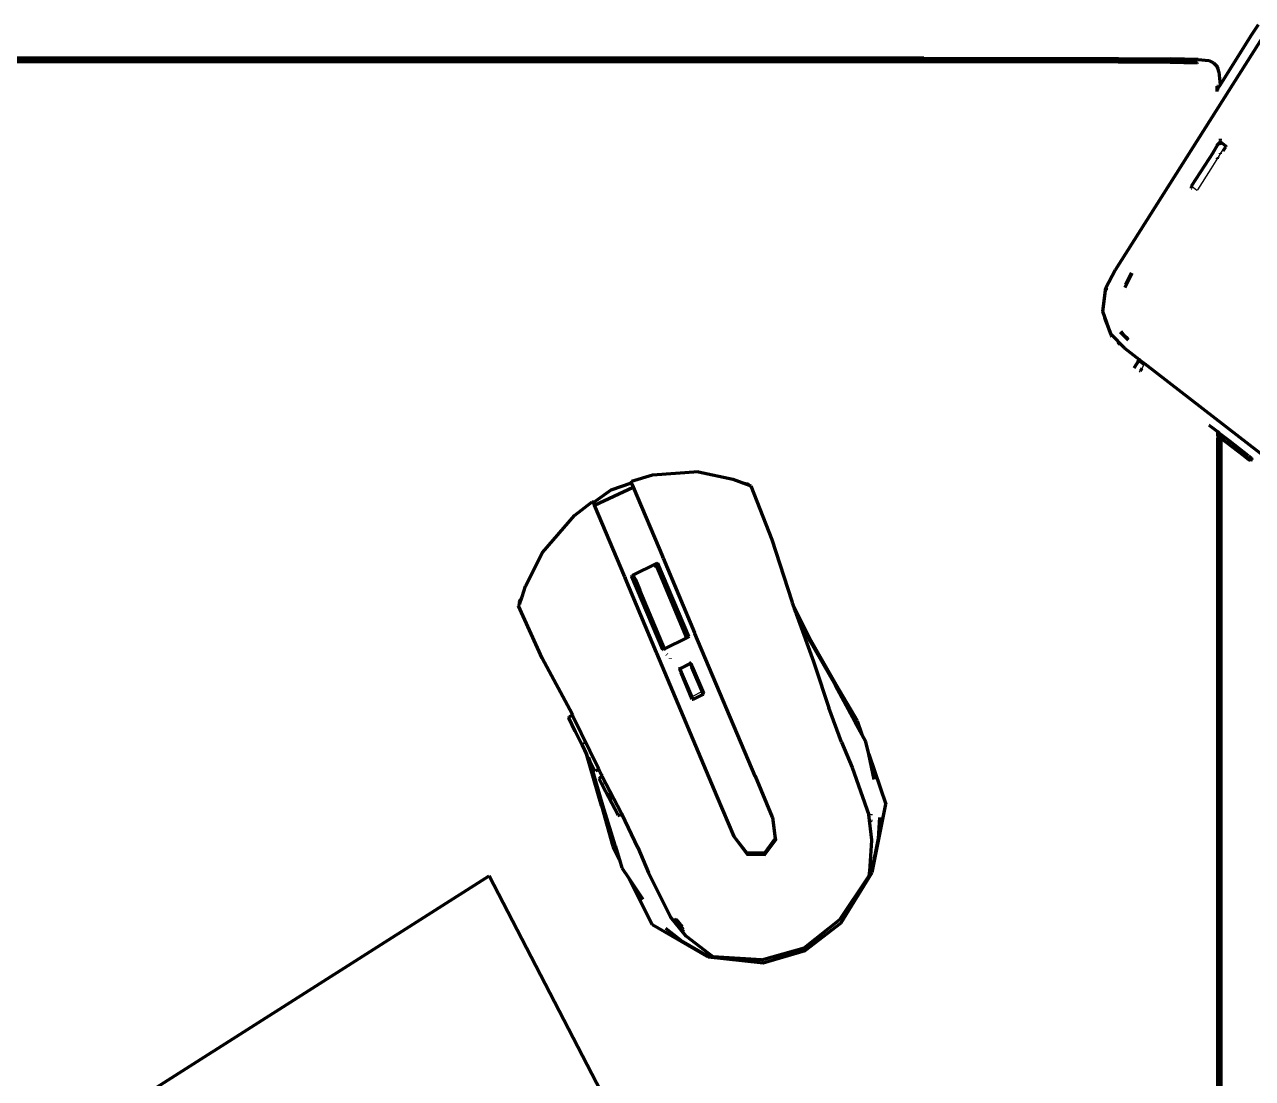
# Model space of a CAD drawing. Header units: millimetres. Extents: x 4307 to 31003, y 2809 to 20009.
# Drawn here: x 11465.9 to 11671.9, y 12618.1 to 12794.9 of the extents above; entities that cross this region are included whole.
import ezdxf

# ---------------------------------------------------------------- set-up
doc = ezdxf.new("R2010")
doc.units = ezdxf.units.MM
doc.layers.add('ProfileEdges', color=7, linetype='Continuous')

msp = doc.modelspace()

# ---------------------------------------------------------------- linework, layer by layer
for p, q in [((11666, 12774.84), (11666.13, 12774.99)), ((11666.13, 12775.05), (11666.2, 12775.11)), ((11666.28, 12775.02), (11666.52, 12774.84)), ((11661.62, 12767.87), (11666, 12774.79)), ((11666.53, 12773.33), (11666.14, 12772.71)), ((11666.52, 12774.84), (11666.63, 12774.75)), ((11667.13, 12774.28), (11666.53, 12773.33)), ((11667.13, 12774.37), (11667.13, 12774.28)), ((11666.01, 12772.51), (11664.89, 12770.73)), ((11666.14, 12772.71), (11666.01, 12772.51)), ((11664.89, 12770.73), (11662.64, 12767.18)), ((11661.67, 12767.85), (11661.62, 12767.87)), ((11661.73, 12767.81), (11661.67, 12767.85)), ((11661.73, 12767.81), (11662.56, 12767.16)), ((11662.64, 12767.18), (11662.56, 12767.16)), ((11650.57, 12751.34), (11651.59, 12753.27)), ((11650.54, 12751.21), (11650.57, 12751.34)), ((11653.35, 12737.26), (11653.73, 12737.87)), ((11652.95, 12736.62), (11653.06, 12736.8)), ((11666.08, 12726.04), (11666.05, 12726.06)), ((11666.21, 12725.94), (11666.08, 12726.04)), ((11666.32, 12725.85), (11666.21, 12725.94)), ((11666.63, 12725.61), (11666.42, 12725.78)), ((11667.85, 12724.67), (11666.63, 12725.61)), ((11667.85, 12724.67), (11671.55, 12721.8)), ((11578.99, 12719.79), (11584.75, 12718.6)), ((11567.74, 12718.19), (11567.72, 12718.28)), ((11591.48, 12661.95), (11567.76, 12718.21)), ((11586.32, 12718), (11584.75, 12718.6)), ((11587.42, 12717.6), (11586.32, 12718)), ((11587.48, 12717.55), (11587.42, 12717.6)), ((11587.63, 12717.5), (11587.48, 12717.55)), ((11591.16, 12708.58), (11587.63, 12717.5)), ((11561.09, 12714.86), (11561.14, 12714.79)), ((11581.94, 12665.38), (11561.11, 12714.78)), ((11552.79, 12706.28), (11549.92, 12700.63)), ((11571.73, 12704.54), (11567.97, 12702.69)), ((11571.98, 12704.62), (11571.73, 12704.54)), ((11572.11, 12704.57), (11571.98, 12704.62)), ((11567.78, 12702.55), (11567.73, 12702.41)), ((11567.97, 12702.69), (11567.78, 12702.55)), ((11567.78, 12702.55), (11567.82, 12702.47)), ((11549.33, 12698.92), (11549.92, 12700.63)), ((11548.83, 12697.49), (11548.88, 12697.67)), ((11548.83, 12697.49), (11549.63, 12695.69)), ((11594.94, 12697.18), (11597.5, 12691.97)), ((11549.63, 12695.69), (11549.94, 12695.02)), ((11549.94, 12695.02), (11552.74, 12688.76)), ((11596.56, 12693.44), (11595.5, 12695.63)), ((11577.02, 12691.98), (11576.87, 12691.91)), ((11577.25, 12692.1), (11577.02, 12691.98)), ((11577.23, 12692.16), (11577.25, 12692.1)), ((11557.75, 12679.26), (11552.74, 12688.76)), ((11573.04, 12689.99), (11572.95, 12690.02)), ((11575.82, 12686.93), (11575.84, 12686.88)), ((11576, 12686.75), (11577.5, 12687.54)), ((11576.19, 12686.3), (11576, 12686.75)), ((11577.92, 12682.2), (11576.19, 12686.3)), ((11577.5, 12687.54), (11577.68, 12687.17)), ((11577.54, 12687.74), (11577.52, 12687.79)), ((11577.7, 12687.08), (11577.68, 12687.17)), ((11579.44, 12682.99), (11577.7, 12687.08)), ((11577.92, 12682.2), (11577.95, 12682.12)), ((11577.95, 12682.19), (11577.92, 12682.2)), ((11579.44, 12682.99), (11577.95, 12682.19)), ((11578.07, 12681.85), (11579.58, 12682.6)), ((11579.59, 12682.63), (11579.44, 12682.99)), ((11579.58, 12682.6), (11579.59, 12682.63)), ((11579.78, 12682.7), (11579.71, 12682.59)), ((11579.71, 12682.59), (11579.73, 12682.55)), ((11602.08, 12683.91), (11601.95, 12684.12)), ((11577.99, 12682.03), (11578.07, 12681.85)), ((11578.03, 12681.68), (11578.01, 12681.72)), ((11557.22, 12678.76), (11557.8, 12679.06)), ((11557.24, 12678.73), (11557.8, 12679.06)), ((11557.24, 12678.73), (11557.28, 12678.63)), ((11557.28, 12678.63), (11558.34, 12676.46)), ((11557.8, 12679.06), (11557.83, 12679.08)), ((11557.8, 12679.06), (11557.85, 12679.05)), ((11605.43, 12678.1), (11605.16, 12678.01)), ((11605.18, 12677.97), (11605.43, 12678.1)), ((11605.43, 12678.1), (11605.19, 12677.95)), ((11605.47, 12678.11), (11605.43, 12678.1)), ((11605.5, 12678.09), (11605.43, 12678.1)), ((11605.56, 12678.12), (11605.5, 12678.09)), ((11559.41, 12674.22), (11558.34, 12676.46)), ((11559.41, 12674.22), (11559.48, 12674.1)), ((11559.48, 12674.1), (11559.51, 12674.02)), ((11559.51, 12674.02), (11559.99, 12673.04)), ((11559.64, 12674.18), (11559.58, 12674.36)), ((11559.69, 12674.63), (11559.82, 12674.27)), ((11560.11, 12672.68), (11560.2, 12672.61)), ((11560.2, 12672.61), (11560.25, 12672.43)), ((11560.25, 12672.43), (11560.49, 12672.01)), ((11560.62, 12671.73), (11560.5, 12671.98)), ((11560.64, 12671.68), (11560.62, 12671.73)), ((11560.64, 12671.68), (11561.57, 12669.82)), ((11562.14, 12670.11), (11561.57, 12669.82)), ((11561.57, 12669.82), (11561.59, 12669.77)), ((11562.16, 12670.07), (11561.59, 12669.77)), ((11562.8, 12668.78), (11562.36, 12668.39)), ((11562.36, 12668.39), (11562.86, 12667.4)), ((11562.8, 12668.78), (11563.13, 12667.54)), ((11562.86, 12667.4), (11563.78, 12665.67)), ((11564.38, 12664.76), (11563.97, 12666.03)), ((11562.74, 12663.89), (11562.81, 12663.66)), ((11562.79, 12664.35), (11562.88, 12664)), ((11563.78, 12665.67), (11564.68, 12663.97)), ((11564.7, 12663.93), (11564.68, 12663.97)), ((11565.57, 12662.3), (11564.7, 12663.93)), ((11584.4, 12659.6), (11581.94, 12665.38)), ((11565.57, 12662.3), (11566.03, 12662.53)), ((11566.01, 12662.58), (11565.61, 12662.38)), ((11591.9, 12658.38), (11591.42, 12661.93)), ((11592.09, 12658.17), (11591.48, 12661.95)), ((11584.4, 12659.6), (11584.83, 12658.52)), ((11608.04, 12661.49), (11607.98, 12661.14)), ((11584.83, 12658.52), (11587.05, 12655.57)), ((11585.59, 12657.67), (11584.88, 12658.56)), ((11590.06, 12655.72), (11591.94, 12658.27)), ((11590.13, 12655.54), (11592.09, 12658.17)), ((11591.87, 12658.34), (11591.82, 12658.39)), ((11591.9, 12658.38), (11591.87, 12658.34)), ((11591.94, 12658.27), (11591.87, 12658.34)), ((11608.05, 12653.49), (11609.02, 12658.34)), ((11564.55, 12657.05), (11564.91, 12657.25)), ((11564.64, 12657.05), (11564.93, 12657.21)), ((11564.93, 12657.18), (11564.64, 12657.01)), ((11564.93, 12657.18), (11564.64, 12657.05)), ((11587.05, 12655.57), (11590.13, 12655.54)), ((11587.07, 12655.94), (11587.07, 12655.87)), ((11590.02, 12655.8), (11587.07, 12655.87)), ((11587.07, 12655.87), (11587.08, 12655.76)), ((11587.08, 12655.76), (11590.06, 12655.72)), ((11590.02, 12655.8), (11589.99, 12655.88)), ((11591, 12657.15), (11590.02, 12655.8)), ((11590.06, 12655.72), (11590.02, 12655.8)), ((11608.01, 12652.83), (11608.13, 12652.96)), ((11576.23, 12643.12), (11574.96, 12645)), ((11575.09, 12644.96), (11576.49, 12643.23)), ((11576.35, 12643.66), (11575.37, 12644.88)), ((11576.1, 12643.2), (11575.87, 12643.35)), ((11576.23, 12643.12), (11576.1, 12643.2)), ((11576.8, 12642.28), (11576.23, 12643.12)), ((11576.6, 12642.89), (11576.23, 12643.12)), ((11602.65, 12644.78), (11596.7, 12639.96)), ((11579.8, 12639.17), (11580.04, 12639.03)), ((11596.7, 12639.96), (11589.53, 12638.01)), ((11580.52, 12638.65), (11580.35, 12638.62))]:
    msp.add_line(p, q)
at = {"layer": 'ProfileEdges', "lineweight": 211}
for p, q in [((11671.69, 12793.1), (11672.92, 12794.93)), ((11673.82, 12793.23), (11648.83, 12753.75)), ((11666.44, 12784.77), (11671.69, 12793.1)), ((11616.73, 12789.29), (11149.97, 12789.27)), ((11616.73, 12789.29), (11649.42, 12789.21)), ((11635.09, 12788.66), (11150.04, 12788.66)), ((11168.41, 12789.05), (11616.71, 12789.05)), ((11616.71, 12788.95), (11616.7, 12788.82)), ((11616.7, 12788.82), (11635.1, 12788.8)), ((11616.71, 12788.95), (11616.71, 12789.05)), ((11635.11, 12788.93), (11616.71, 12788.95)), ((11649.34, 12788.62), (11635.09, 12788.66)), ((11635.1, 12788.8), (11649.36, 12788.76)), ((11649.38, 12788.89), (11635.11, 12788.93)), ((11658.06, 12788.56), (11649.34, 12788.62)), ((11649.36, 12788.76), (11649.38, 12788.89)), ((11658.09, 12788.7), (11649.36, 12788.76)), ((11649.42, 12789.21), (11658.18, 12789.16)), ((11662.61, 12788.48), (11658.06, 12788.56)), ((11662.65, 12788.62), (11658.09, 12788.7)), ((11662.78, 12789.06), (11658.18, 12789.16)), ((11662.61, 12788.48), (11662.65, 12788.62)), ((11662.78, 12789.06), (11664.58, 12788.88)), ((11664.58, 12788.88), (11665.36, 12788.51)), ((11665.36, 12788.51), (11665.93, 12787.88)), ((11666.13, 12787.48), (11665.93, 12787.88)), ((11666.23, 12787), (11666.13, 12787.48)), ((11666.23, 12787), (11666.44, 12784.77)), ((11665.9, 12784.58), (11666.03, 12784.62)), ((11665.9, 12784.58), (11665.91, 12783.97)), ((11665.91, 12783.97), (11666.03, 12784.13)), ((11665.91, 12783.97), (11665.91, 12783.71)), ((11666.03, 12784.16), (11666.44, 12784.77)), ((11666.03, 12784.16), (11666.03, 12784.62)), ((11666.03, 12784.13), (11666.03, 12784.16)), ((11666.03, 12784.13), (11666.04, 12783.91)), ((11666, 12774.68), (11666.13, 12774.88)), ((11666.13, 12774.99), (11666.13, 12775.05)), ((11666.13, 12774.88), (11666.21, 12775)), ((11666.13, 12774.88), (11666.13, 12774.99)), ((11666.28, 12775.02), (11666.21, 12775)), ((11666.36, 12775.23), (11666.28, 12775.02)), ((11666.5, 12775.26), (11666.36, 12775.23)), ((11666.5, 12775.26), (11666.51, 12775.38)), ((11666.5, 12775.26), (11667.38, 12774.57)), ((11666.52, 12774.84), (11666.5, 12775.26)), ((11666.51, 12775.49), (11666.51, 12775.74)), ((11665.26, 12773.49), (11661.67, 12767.85)), ((11665.26, 12773.49), (11666, 12774.68)), ((11666, 12774.79), (11666, 12774.84)), ((11666, 12774.68), (11666, 12774.79)), ((11666.53, 12773.22), (11666.53, 12773.33)), ((11666.96, 12773.72), (11667.41, 12774.42)), ((11667.55, 12774.45), (11667.38, 12774.57)), ((11667.38, 12774.57), (11667.41, 12774.42)), ((11666.01, 12772.41), (11666.01, 12772.51)), ((11666.14, 12772.61), (11666.14, 12772.71)), ((11661.63, 12767.76), (11661.57, 12767.66)), ((11661.57, 12767.66), (11661.59, 12767.5)), ((11661.59, 12767.5), (11661.63, 12767.47)), ((11661.67, 12767.85), (11661.65, 12767.79)), ((11647.26, 12750.74), (11648.83, 12753.75)), ((11651.67, 12753.21), (11650.47, 12750.82)), ((11651.57, 12753.29), (11650.57, 12751.34)), ((11646.78, 12746.77), (11647.26, 12750.74)), ((11647.35, 12750.59), (11647.31, 12750.36)), ((11647.44, 12750.76), (11647.35, 12750.59)), ((11648.09, 12742.99), (11646.78, 12746.77)), ((11647.03, 12745.74), (11648.09, 12742.99)), ((11648.09, 12742.99), (11650.37, 12740.68)), ((11648.09, 12742.99), (11648.13, 12742.77)), ((11648.13, 12742.77), (11648.22, 12742.67)), ((11649.69, 12743.39), (11649.7, 12743.35)), ((11649.7, 12743.35), (11651.02, 12742.03)), ((11650.41, 12742.73), (11649.83, 12743.43)), ((11650.95, 12742.21), (11650.41, 12742.73)), ((11649.28, 12741.62), (11649.6, 12741.29)), ((11650.37, 12740.68), (11652.88, 12738.73)), ((11652.01, 12737.35), (11652.8, 12738.59)), ((11652.84, 12738.55), (11652.06, 12737.31)), ((11652.58, 12738.78), (11652.8, 12738.59)), ((11652.8, 12738.59), (11652.88, 12738.73)), ((11652.8, 12738.59), (11652.84, 12738.55)), ((11652.93, 12738.69), (11652.84, 12738.55)), ((11652.84, 12738.55), (11653.28, 12738.23)), ((11652.88, 12738.73), (11652.93, 12738.69)), ((11652.93, 12738.69), (11653.81, 12737.99)), ((11653.28, 12738.23), (11653.73, 12737.87)), ((11653.81, 12737.99), (11653.73, 12737.87)), ((11737.25, 12673.36), (11653.81, 12737.99)), ((11653.14, 12736.93), (11653.06, 12736.8)), ((11653.25, 12737.11), (11653.14, 12736.93)), ((11653.25, 12737.11), (11653.35, 12737.26)), ((11664.65, 12727.66), (11664.57, 12727.7)), ((11664.65, 12727.66), (11664.97, 12727.46)), ((11666.08, 12726.59), (11664.97, 12727.46)), ((11666.05, 12726.06), (11666.08, 12726.59)), ((11666.05, 12725.91), (11666.05, 12726.06)), ((11666.08, 12726.04), (11666.05, 12725.91)), ((11666.05, 12725.91), (11666.08, 12725.52)), ((11666.05, 12725.91), (11666.21, 12725.79)), ((11666.06, 12475.68), (11666.08, 12725.52)), ((11666.32, 12726.4), (11666.08, 12726.59)), ((11666.19, 12475.67), (11666.21, 12725.79)), ((11666.21, 12725.79), (11666.21, 12725.94)), ((11666.32, 12725.7), (11666.21, 12725.79)), ((11666.32, 12726.4), (11666.32, 12725.85)), ((11668.08, 12725.03), (11666.32, 12726.4)), ((11666.32, 12725.85), (11666.32, 12725.7)), ((11666.32, 12725.7), (11666.32, 12725.54)), ((11666.32, 12725.54), (11666.42, 12725.55)), ((11666.32, 12499.27), (11666.32, 12725.54)), ((11666.55, 12725.53), (11666.42, 12725.63)), ((11666.42, 12725.55), (11666.42, 12499.26)), ((11666.63, 12725.61), (11666.6, 12725.49)), ((11666.63, 12725.46), (11666.6, 12725.49)), ((11666.62, 12475.61), (11666.63, 12725.46)), ((11670.42, 12722.56), (11666.63, 12725.46)), ((11668.08, 12725.03), (11667.85, 12724.67)), ((11671.21, 12722.58), (11668.08, 12725.03)), ((11671.34, 12721.84), (11670.42, 12722.56)), ((11671.21, 12722.58), (11671.34, 12722.44)), ((11671.34, 12722.44), (11671.71, 12722.04)), ((11671.58, 12722.29), (11671.34, 12722.44)), ((11671.55, 12721.8), (11671.34, 12721.84)), ((11671.55, 12721.8), (11671.71, 12722.04)), ((11671.58, 12722.29), (11671.74, 12722.08)), ((11671.71, 12722.04), (11671.74, 12722.08)), ((11671.71, 12722.04), (11671.74, 12722)), ((11671.74, 12722.08), (11671.79, 12722.16)), ((11671.85, 12721.92), (11671.74, 12722)), ((11671.85, 12721.92), (11671.79, 12722.16)), ((11671.9, 12721.9), (11671.85, 12721.92)), ((11571.22, 12719.31), (11567.72, 12718.28)), ((11578.96, 12719.86), (11571.22, 12719.31)), ((11578.96, 12719.86), (11584.72, 12718.66)), ((11561.51, 12714.28), (11567.98, 12717.32)), ((11564.27, 12716.89), (11567.69, 12718.02)), ((11567.72, 12718.28), (11567.64, 12718.12)), ((11567.64, 12718.12), (11567.69, 12718.02)), ((11567.69, 12718.02), (11567.68, 12717.94)), ((11567.68, 12717.94), (11567.98, 12717.32)), ((11567.98, 12717.32), (11572.94, 12705.55)), ((11584.72, 12718.66), (11586.81, 12717.88)), ((11586.81, 12717.88), (11586.32, 12718)), ((11587.21, 12717.79), (11586.81, 12717.88)), ((11586.81, 12717.88), (11587.31, 12717.69)), ((11587.26, 12717.77), (11587.21, 12717.79)), ((11587.31, 12717.69), (11587.26, 12717.77)), ((11587.31, 12717.69), (11587.38, 12717.67)), ((11587.38, 12717.67), (11587.73, 12717.54)), ((11587.42, 12717.6), (11587.38, 12717.67)), ((11587.42, 12717.6), (11587.47, 12717.58)), ((11587.48, 12717.55), (11587.47, 12717.58)), ((11587.73, 12717.54), (11591.25, 12708.52)), ((11561.3, 12714.72), (11564.27, 12716.89)), ((11558.12, 12712.56), (11561.09, 12714.86)), ((11561.25, 12714.82), (11561.09, 12714.86)), ((11561.3, 12714.72), (11561.25, 12714.82)), ((11561.35, 12714.68), (11561.3, 12714.72)), ((11561.51, 12714.28), (11561.35, 12714.68)), ((11566.55, 12702.25), (11561.51, 12714.28)), ((11552.77, 12706.35), (11558.12, 12712.56)), ((11591.25, 12708.52), (11594.57, 12698.19)), ((11549.9, 12700.7), (11552.77, 12706.35)), ((11572.99, 12705.39), (11572.94, 12705.55)), ((11572.99, 12705.39), (11578.29, 12692.88)), ((11568.04, 12702.59), (11571.77, 12704.43)), ((11571.79, 12704.18), (11571.42, 12703.92)), ((11571.77, 12704.43), (11571.73, 12704.54)), ((11571.77, 12704.43), (11572.01, 12704.54)), ((11571.77, 12704.43), (11571.79, 12704.18)), ((11572.82, 12701.95), (11571.77, 12704.43)), ((11572.01, 12704.54), (11572.14, 12704.49)), ((11572.11, 12704.57), (11572.14, 12704.49)), ((11577.3, 12692.25), (11572.14, 12704.49)), ((11549.33, 12698.92), (11549.9, 12700.7)), ((11566.55, 12702.25), (11566.63, 12702.11)), ((11571.89, 12689.57), (11566.63, 12702.11)), ((11567.73, 12702.41), (11567.76, 12702.33)), ((11567.76, 12702.33), (11567.82, 12702.47)), ((11572.93, 12690.08), (11567.76, 12702.33)), ((11567.82, 12702.47), (11568.04, 12702.59)), ((11568.04, 12702.59), (11567.97, 12702.69)), ((11568.16, 12702.23), (11568.04, 12702.59)), ((11568.22, 12702.34), (11568.04, 12702.59)), ((11568.16, 12702.23), (11568.32, 12701.87)), ((11568.32, 12701.87), (11568.39, 12701.93)), ((11568.32, 12701.87), (11569.09, 12700.03)), ((11572.82, 12701.95), (11572.74, 12701.9)), ((11577, 12692.04), (11572.82, 12701.95)), ((11548.9, 12697.73), (11549.33, 12698.92)), ((11549.09, 12698.43), (11549.33, 12698.92)), ((11569.09, 12700.03), (11569.17, 12700.07)), ((11573.25, 12690.17), (11569.09, 12700.03)), ((11548.74, 12697.43), (11548.88, 12697.67)), ((11552.72, 12688.65), (11548.74, 12697.43)), ((11548.91, 12698.03), (11548.88, 12697.97)), ((11548.9, 12697.88), (11548.88, 12697.97)), ((11548.88, 12697.81), (11548.9, 12697.88)), ((11548.88, 12697.81), (11548.9, 12697.73)), ((11548.88, 12697.67), (11548.9, 12697.73)), ((11548.88, 12697.67), (11548.89, 12697.65)), ((11548.91, 12698.03), (11549.09, 12698.43)), ((11594.57, 12698.19), (11594.64, 12697.9)), ((11594.64, 12697.9), (11594.78, 12697.63)), ((11594.78, 12697.63), (11597.56, 12692)), ((11594.78, 12697.63), (11594.81, 12697.45)), ((11594.81, 12697.45), (11594.94, 12697.18)), ((11594.94, 12697.18), (11595.01, 12696.89)), ((11595.14, 12696.62), (11595.01, 12696.89)), ((11597.42, 12691.89), (11595.14, 12696.62)), ((11595.14, 12696.62), (11595.39, 12695.86)), ((11595.5, 12695.63), (11595.39, 12695.86)), ((11595.5, 12695.63), (11598.25, 12688.04)), ((11578.29, 12692.88), (11578.33, 12692.76)), ((11588.42, 12668.85), (11578.33, 12692.76)), ((11577, 12692.04), (11573.25, 12690.17)), ((11577.23, 12692.16), (11577, 12692.04)), ((11577.02, 12691.98), (11577, 12692.04)), ((11577.3, 12692.25), (11577.23, 12692.16)), ((11597.42, 12691.89), (11601.85, 12684.1)), ((11597.56, 12692), (11602.02, 12684.15)), ((11557.75, 12679.26), (11552.72, 12688.65)), ((11571.94, 12689.46), (11571.89, 12689.57)), ((11582.06, 12665.44), (11571.94, 12689.46)), ((11572.95, 12690.02), (11572.93, 12690.08)), ((11572.93, 12690.08), (11573.06, 12690.03)), ((11573.25, 12690.17), (11573.06, 12690.03)), ((11573.27, 12690.13), (11573.25, 12690.17)), ((11573.67, 12689.17), (11573.64, 12689.24)), ((11574.2, 12688.62), (11574.16, 12688.59)), ((11575.62, 12686.86), (11575.81, 12686.9)), ((11575.69, 12686.71), (11575.79, 12686.73)), ((11575.81, 12686.8), (11575.77, 12686.78)), ((11575.77, 12686.78), (11575.79, 12686.73)), ((11575.79, 12686.73), (11575.81, 12686.8)), ((11575.79, 12686.73), (11576.01, 12686.21)), ((11575.81, 12686.9), (11575.84, 12686.88)), ((11575.84, 12686.88), (11575.81, 12686.8)), ((11575.81, 12686.8), (11575.93, 12686.85)), ((11575.84, 12686.88), (11575.93, 12686.92)), ((11575.93, 12686.85), (11575.88, 12686.71)), ((11576.08, 12686.24), (11575.88, 12686.71)), ((11576.03, 12686.94), (11575.93, 12686.85)), ((11575.93, 12686.92), (11576.03, 12686.94)), ((11576.03, 12686.94), (11575.95, 12687.13)), ((11576.03, 12686.94), (11577.42, 12687.69)), ((11577.51, 12687.65), (11576.03, 12686.94)), ((11576.08, 12686.24), (11576.19, 12686.3)), ((11577.38, 12687.77), (11577.42, 12687.69)), ((11577.46, 12687.7), (11577.42, 12687.69)), ((11577.54, 12687.74), (11577.46, 12687.7)), ((11577.51, 12687.65), (11577.63, 12687.6)), ((11577.7, 12687.92), (11577.54, 12687.74)), ((11577.57, 12687.73), (11577.54, 12687.74)), ((11577.66, 12687.74), (11577.57, 12687.73)), ((11577.63, 12687.6), (11577.83, 12687.14)), ((11577.75, 12687.78), (11577.66, 12687.74)), ((11577.66, 12687.74), (11577.89, 12687.18)), ((11577.7, 12687.08), (11577.83, 12687.14)), ((11577.83, 12687.14), (11577.89, 12687.18)), ((11579.71, 12682.67), (11577.83, 12687.14)), ((11577.89, 12687.18), (11577.98, 12687.22)), ((11577.89, 12687.18), (11579.77, 12682.74)), ((11598.25, 12688.04), (11598.47, 12687.39)), ((11598.47, 12687.39), (11600.83, 12680.3)), ((11575.92, 12686.16), (11576.01, 12686.21)), ((11576.01, 12686.21), (11576.08, 12686.24)), ((11577.9, 12681.73), (11576.01, 12686.21)), ((11577.96, 12681.78), (11576.08, 12686.24)), ((11578.09, 12681.73), (11579.66, 12682.54)), ((11579.66, 12682.54), (11579.71, 12682.59)), ((11579.77, 12682.74), (11579.71, 12682.67)), ((11579.71, 12682.59), (11579.71, 12682.67)), ((11579.78, 12682.7), (11579.77, 12682.74)), ((11601.85, 12684.1), (11605.16, 12678.01)), ((11602.02, 12684.15), (11605.53, 12678.19)), ((11577.9, 12681.73), (11578.01, 12681.72)), ((11577.96, 12681.78), (11578.01, 12681.72)), ((11578.01, 12681.72), (11578.09, 12681.73)), ((11602.94, 12674.51), (11600.83, 12680.3)), ((11557.22, 12678.76), (11557.16, 12678.65)), ((11557.16, 12678.65), (11557.17, 12678.61)), ((11558.27, 12676.35), (11557.17, 12678.61)), ((11557.8, 12679.06), (11557.21, 12678.8)), ((11557.22, 12678.76), (11557.21, 12678.8)), ((11557.74, 12679.19), (11557.75, 12679.26)), ((11557.82, 12679.11), (11557.74, 12679.19)), ((11557.82, 12679.11), (11557.8, 12679.06)), ((11557.83, 12679.08), (11557.82, 12679.11)), ((11557.82, 12679.03), (11557.83, 12679.08)), ((11562.14, 12670.11), (11557.82, 12679.03)), ((11605.53, 12678.19), (11605.47, 12678.11)), ((11605.47, 12678.11), (11605.56, 12678.12)), ((11605.56, 12678.12), (11606.36, 12675.79)), ((11559.4, 12674), (11558.27, 12676.35)), ((11605.16, 12678.01), (11605.19, 12677.95)), ((11605.19, 12677.95), (11606.36, 12675.79)), ((11559.4, 12674), (11560.21, 12672.36)), ((11559.59, 12674.16), (11559.55, 12674.28)), ((11559.63, 12674.49), (11559.73, 12674.23)), ((11602.94, 12674.51), (11604.74, 12670.26)), ((11606.36, 12675.79), (11607.03, 12674.56)), ((11607.49, 12672.5), (11607.03, 12674.56)), ((11560.11, 12672.68), (11559.99, 12673.04)), ((11560.21, 12672.36), (11560.11, 12672.68)), ((11562.68, 12663.86), (11560.21, 12672.36)), ((11560.21, 12672.36), (11560.64, 12671.47)), ((11560.49, 12672.01), (11560.5, 12671.98)), ((11560.5, 12671.98), (11560.64, 12671.47)), ((11607.49, 12672.5), (11610.36, 12664.13)), ((11608.43, 12668.28), (11607.49, 12672.5)), ((11560.64, 12671.47), (11562.82, 12663.97)), ((11560.64, 12671.47), (11561.49, 12669.76)), ((11562.2, 12669.98), (11561.63, 12669.69)), ((11562.16, 12670.07), (11562.14, 12670.11)), ((11562.2, 12669.98), (11562.16, 12670.07)), ((11562.4, 12669.55), (11562.2, 12669.98)), ((11604.74, 12670.26), (11607.5, 12662.35)), ((11561.63, 12669.69), (11561.49, 12669.76)), ((11562.3, 12668.49), (11562.26, 12668.35)), ((11562.26, 12668.35), (11562.77, 12667.35)), ((11562.3, 12668.49), (11562.75, 12668.89)), ((11562.72, 12668.94), (11562.4, 12669.55)), ((11562.72, 12668.94), (11562.75, 12668.89)), ((11562.8, 12668.78), (11562.75, 12668.89)), ((11562.8, 12668.78), (11566.01, 12662.58)), ((11588.42, 12668.85), (11591.3, 12661.97)), ((11562.77, 12667.35), (11565.47, 12662.26)), ((11562.68, 12663.86), (11564.55, 12657.05)), ((11562.82, 12663.97), (11564.91, 12657.25)), ((11584.93, 12658.69), (11582.06, 12665.44)), ((11608.13, 12652.96), (11610.36, 12664.13)), ((11565.47, 12662.26), (11565.61, 12662.21)), ((11565.61, 12662.21), (11566.09, 12662.46)), ((11566.01, 12662.58), (11566.03, 12662.53)), ((11566.03, 12662.53), (11566.09, 12662.46)), ((11566.09, 12662.46), (11566.11, 12662.39)), ((11568.76, 12656.88), (11566.11, 12662.39)), ((11591.3, 12661.97), (11591.35, 12661.89)), ((11591.35, 12661.89), (11591.82, 12658.39)), ((11608, 12658.11), (11607.5, 12662.35)), ((11607.87, 12662.45), (11607.87, 12662.3)), ((11609.32, 12661.88), (11609.08, 12658.36)), ((11584.95, 12658.59), (11584.93, 12658.69)), ((11587.07, 12655.94), (11584.95, 12658.59)), ((11591.82, 12658.39), (11589.99, 12655.88)), ((11607.98, 12658.02), (11607.61, 12652.89)), ((11607.98, 12658.02), (11608.03, 12658.05)), ((11608.03, 12658.05), (11608, 12658.11)), ((11609.08, 12658.36), (11608.04, 12653.11)), ((11564.55, 12657.05), (11564.64, 12657.05)), ((11564.57, 12656.98), (11564.64, 12657.01)), ((11564.57, 12656.98), (11565.68, 12654.8)), ((11564.64, 12657.01), (11564.64, 12657.05)), ((11564.91, 12657.25), (11564.93, 12657.18)), ((11564.93, 12657.18), (11565.68, 12654.8)), ((11568.76, 12656.88), (11570.55, 12652.63)), ((11589.99, 12655.88), (11587.07, 12655.94)), ((11565.68, 12654.8), (11566.1, 12653.44)), ((11566.1, 12653.44), (11567.23, 12651.73)), ((11478.26, 12610.44), (11543.81, 12652.11)), ((11601.4, 12541.26), (11543.81, 12652.11)), ((11567.23, 12651.73), (11571.18, 12643.92)), ((11567.23, 12651.73), (11569.58, 12648.18)), ((11574.25, 12645.2), (11570.55, 12652.63)), ((11602.65, 12644.78), (11607.54, 12652.04)), ((11602.86, 12644.24), (11608.06, 12652.68)), ((11607.61, 12652.89), (11607.54, 12652.04)), ((11607.61, 12652.89), (11607.64, 12652.9)), ((11607.64, 12652.9), (11607.89, 12652.97)), ((11607.95, 12653.08), (11607.89, 12652.97)), ((11608.04, 12653.11), (11607.95, 12653.08)), ((11608.06, 12652.68), (11608.13, 12652.96)), ((11576.89, 12641.99), (11574.25, 12645.2)), ((11571.18, 12643.92), (11580.35, 12638.62)), ((11573.41, 12643.35), (11576, 12641.29)), ((11575.77, 12643.5), (11576.1, 12643.2)), ((11575.87, 12643.35), (11575.84, 12643.37)), ((11596.68, 12640), (11602.65, 12644.78)), ((11596.86, 12639.57), (11602.86, 12644.24)), ((11576, 12641.29), (11580.31, 12638.8)), ((11580.73, 12639.03), (11576.89, 12641.99)), ((11580.7, 12639.01), (11580.49, 12638.84)), ((11580.73, 12639.03), (11580.7, 12639.01)), ((11581.37, 12638.54), (11580.73, 12639.03)), ((11589.53, 12638.01), (11596.68, 12640)), ((11589.78, 12637.49), (11596.86, 12639.57)), ((11580.38, 12638.86), (11580.31, 12638.8)), ((11580.35, 12638.62), (11580.58, 12638.51)), ((11580.38, 12638.86), (11580.49, 12638.84)), ((11580.58, 12638.51), (11589.78, 12637.49)), ((11589.53, 12638.01), (11581.37, 12638.54))]:
    msp.add_line(p, q, dxfattribs=at)

doc.saveas('drawing.dxf')
